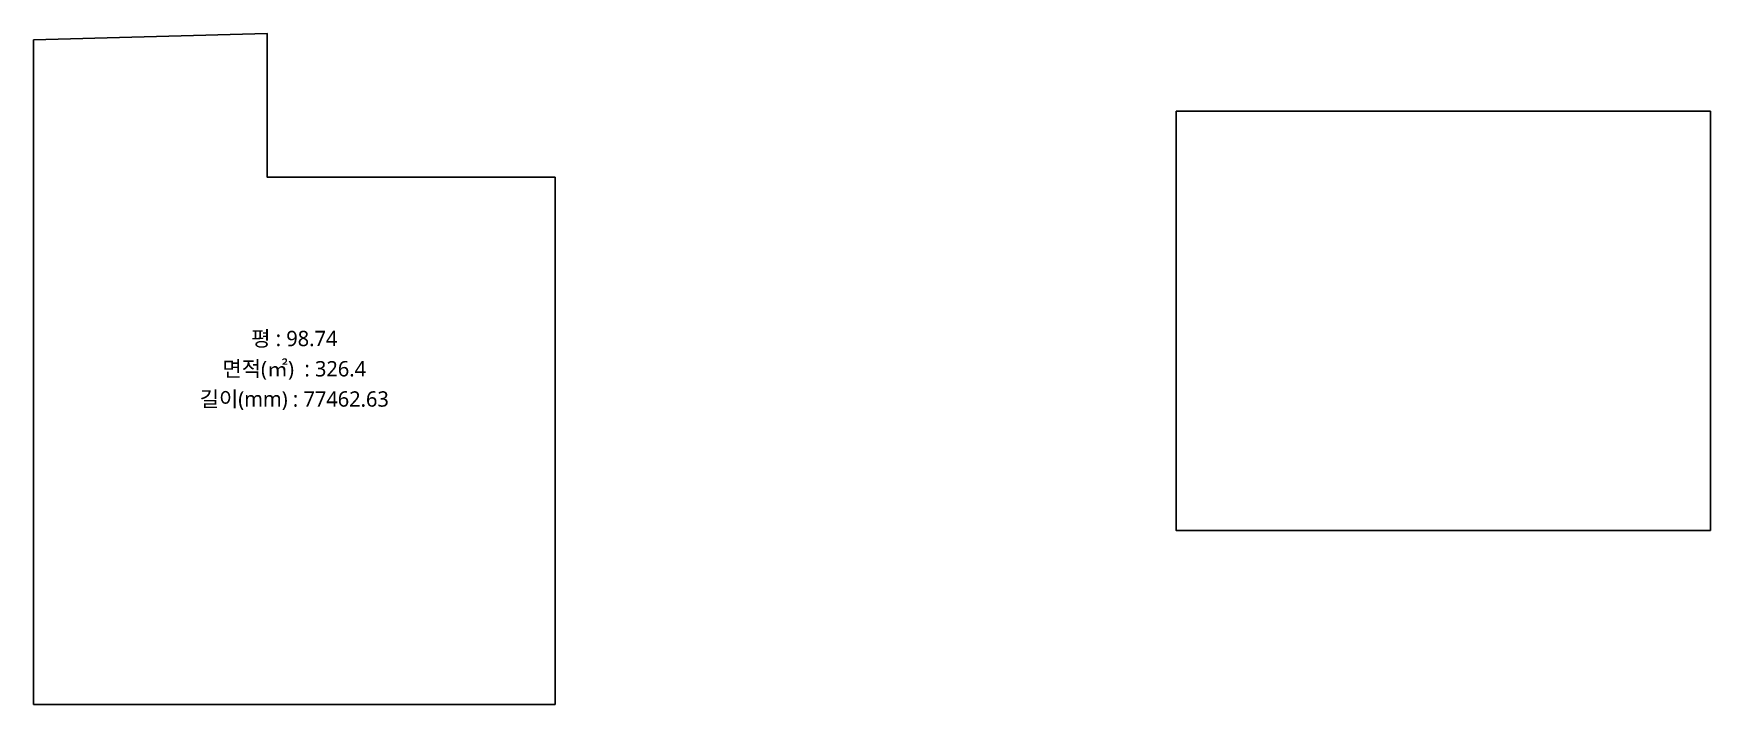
# Model space of a CAD drawing. Header units: millimetres. Extents: x 512 to 764439, y -71 to 559481.
# Drawn here: x 218450 to 273050, y 261890 to 283740 of the extents above; entities that cross this region are included whole.
import ezdxf
from ezdxf.enums import TextEntityAlignment as Align

# ---------------------------------------------------------------- set-up
doc = ezdxf.new("R2010")
doc.units = ezdxf.units.MM
doc.header["$LTSCALE"] = 50
doc.layers.add('목공', color=124, linetype='Continuous')
doc.styles.add('N 맑은고딕', font='malgun.ttf')

msp = doc.modelspace()

# ---------------------------------------------------------------- linework, layer by layer
at = {"layer": '목공', "color": 85, "linetype": 'Continuous', "true_color": 0x58ba48}
msp.add_lwpolyline([(218450, 283540), (218450, 261890), (235430, 261890), (235430, 279060), (226060, 279060), (226060, 283740), (218450, 283540)], dxfattribs=at)
msp.add_lwpolyline([(255650, 281210), (273050, 281210), (273050, 267560), (255650, 267560)], close=True, dxfattribs=at)

# ---------------------------------------------------------------- texts
at = {"layer": '목공', "color": 7, "linetype": 'Continuous', "style": 'N 맑은고딕'}
msp.add_text('평 : 98.74', height=500, dxfattribs=at).set_placement((226940, 273815), align=Align.MIDDLE)
at = {"layer": '목공', "color": 85, "linetype": 'Continuous', "true_color": 0x58ba48, "style": 'N 맑은고딕'}
for s, p in [('면적(㎡)  : 326.4', (226940, 272815)), ('길이(mm) : 77462.63', (226940, 271815))]:
    msp.add_text(s, height=500, dxfattribs=at).set_placement(p, align=Align.MIDDLE)

doc.saveas('drawing.dxf')
